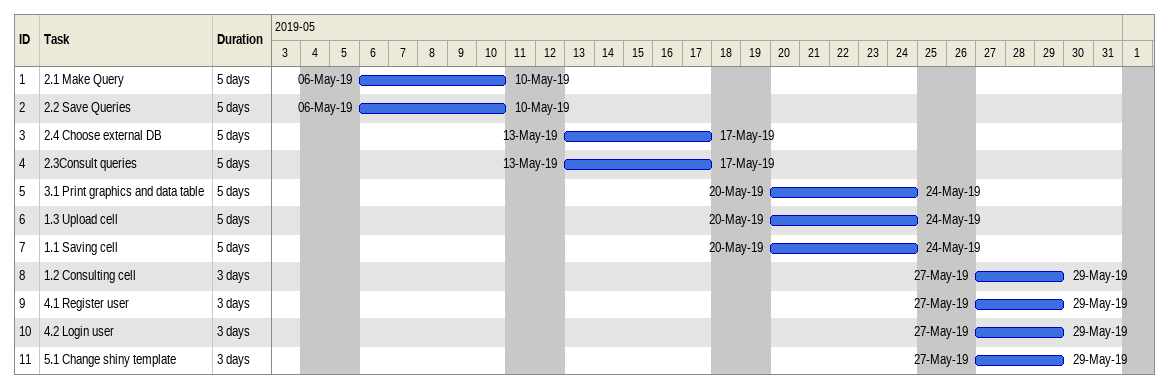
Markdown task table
| ID | Task | Duration | Start | Finish |
|---|---|---|---|---|
| 1 | 2.1 Make Query | 5d | 2019-05-06 | 2019-05-10 |
| 2 | 2.2 Save Queries | 5d | 2019-05-06 | 2019-05-10 |
| 3 | 2.4 Choose external DB | 5d | 2019-05-13 | 2019-05-17 |
| 4 | 2.3Consult queries | 5d | 2019-05-13 | 2019-05-17 |
| 5 | 3.1 Print graphics and data table | 5d | 2019-05-20 | 2019-05-24 |
| 6 | 1.3 Upload cell | 5d | 2019-05-20 | 2019-05-24 |
| 7 | 1.1 Saving cell | 5d | 2019-05-20 | 2019-05-24 |
| 8 | 1.2 Consulting cell | 3d | 2019-05-27 | 2019-05-29 |
| 9 | 4.1 Register user | 3d | 2019-05-27 | 2019-05-29 |
| 10 | 4.2 Login user | 3d | 2019-05-27 | 2019-05-29 |
| 11 | 5.1 Change shiny template | 3d | 2019-05-27 | 2019-05-29 |
